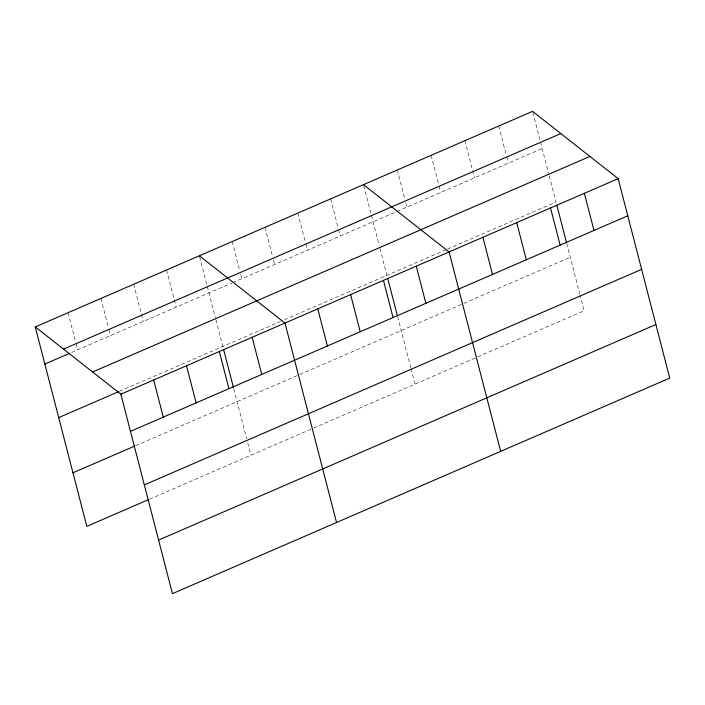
<?xml version="1.0" encoding="UTF-8"?>
<svg xmlns="http://www.w3.org/2000/svg" width="705" height="705" viewBox="0 0 705 705"><rect width="100%" height="100%" fill="white"/><g stroke="black" fill="none" stroke-linecap="round" stroke-linejoin="round"><path stroke-width="0.53" stroke-dasharray="3.52 2.64" d="M71.707 352.421L231.848 283.013M232.835 282.582L395.954 211.879M396.95 211.447L542.163 148.499M119.374 391.319L280.511 321.48M284.485 319.753L446.609 249.482M447.605 249.05L556.016 202.062L549.089 175.281M135.642 445.639L298.753 374.937M299.748 374.505L462.868 303.802M463.864 303.37L570.283 257.237M149.486 499.193L312.606 428.49M313.602 428.058L476.721 357.356M477.717 356.924L584.137 310.799L580.144 295.342M532.839 112.421L540.241 141.071M540.524 142.137L548.561 173.219M566.723 243.445L579.88 294.32M498.743 126.019L506.428 155.734M506.701 156.792L508.349 163.163M464.93 140.674L474.536 177.819M431.107 155.338L438.792 185.045M439.065 186.111L440.713 192.474M397.294 169.993L404.705 198.643M405.798 202.89L406.9 207.129M363.754 185.715L371.156 214.364M371.429 215.422L379.211 245.481M380.004 248.565L386.93 275.347M397.638 316.73L410.795 367.605M411.059 368.636L415.051 384.084M330.654 198.881L338.338 228.587M338.611 229.654L340.259 236.016M297.827 213.104L305.512 242.82M305.785 243.877L307.433 250.249M265.01 227.327L272.421 255.986M273.514 260.224L274.615 264.472M232.183 241.559L239.594 270.209M240.696 274.457L241.789 278.695M199.638 256.849L207.05 285.499M207.323 286.556L215.36 317.647M215.897 319.7L223.37 348.605M233.796 388.931L246.68 438.739M247.746 442.863L250.936 455.218M166.539 270.015L176.144 307.151M133.721 284.238L143.326 321.383M100.894 298.462L108.579 328.177M108.852 329.235L110.5 335.606M68.077 312.694L75.761 342.401M76.034 343.467L77.682 349.83"/><path stroke-width="1.06" d="M35.25 326.917L532.557 111.364L618.17 178.647L669.75 378.083L172.443 593.636L120.863 394.201L35.25 326.917L86.83 526.353L148.491 499.625M63.503 349.125L560.81 133.562M44.856 364.062L69.725 353.284M92.611 372.002L589.918 156.44M58.709 417.616L118.387 391.751M120.863 394.201L618.17 178.647M130.469 431.345L627.776 215.792M72.976 472.799L134.646 446.071M144.322 484.899L641.629 269.345M158.59 540.083L655.897 324.52M363.472 184.648L449.085 251.941L500.665 451.367M199.365 255.783L284.979 323.066L336.549 522.502M584.357 193.302L593.962 230.447M556.844 205.243L566.441 242.379M550.534 207.966L560.14 245.102M516.721 222.621L526.327 259.757M482.907 237.277L492.513 274.421M416.267 266.164L425.873 303.309M387.75 278.528L397.356 315.673M383.441 280.387L393.046 317.532M350.623 294.619L360.229 331.755M317.796 308.843L327.402 345.988M252.152 337.298L261.758 374.443M223.644 349.662L233.522 387.865M219.325 351.522L228.931 388.666M186.508 365.754L196.113 402.89M153.681 379.977L163.287 417.122"/></g></svg>
